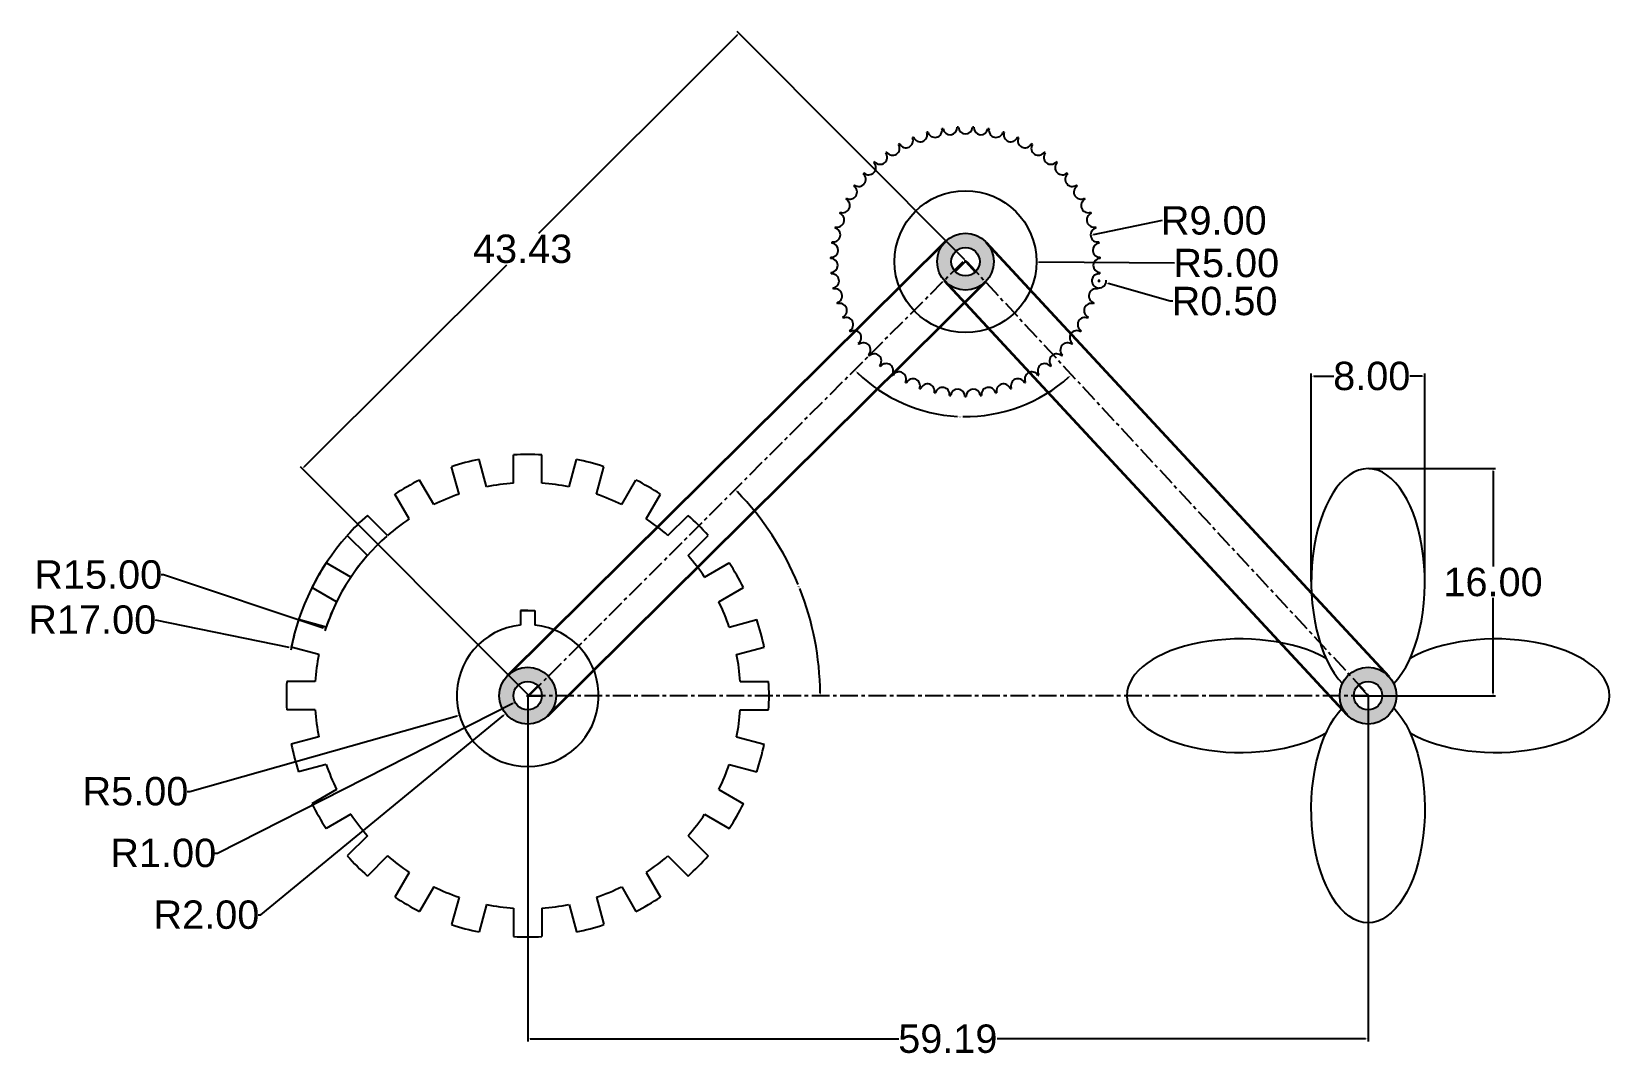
# Model space of a CAD drawing. Header units: inches. Extents: x -51 to 61, y 447 to 520.
import ezdxf

# ---------------------------------------------------------------- set-up
doc = ezdxf.new("R2010")
doc.units = ezdxf.units.IN
doc.header["$MEASUREMENT"] = 0
doc.linetypes.add('CENTER', pattern=[2, 1.25, -0.25, 0.25, -0.25])
doc.linetypes.add('PHANTOMX2', pattern=[5, 2.5, -0.5, 0.5, -0.5, 0.5, -0.5])
doc.layers.add('belt', color=170, linetype='Continuous', lineweight=35)
for name, color, linetype in [('bro line', 66, 'PHANTOMX2'), ('dimensions', 6, 'Continuous'), ('hatch', 3, 'Continuous')]:
    doc.layers.add(name, color=color, linetype=linetype)
doc.styles.get("Standard").update_dxf_attribs({"font": 'Arial.ttf', "height": 0.1})
doc.dimstyles.get("Standard").update_dxf_attribs({"dimtxt": 2, "dimasz": 0.18, "dimexe": 0.18, "dimexo": 0.0625, "dimgap": 0.09, "dimtad": 0, "dimtih": 1, "dimtoh": 1, "dimzin": 0, "dimdsep": 46, "dimtxsty": 'Standard', "dimcen": 0.09, "dimadec": 0, "dimazin": 0, "dimtfac": 1, "dimtofl": 0, "dimtmove": 0, "dimatfit": 3, "dimfxl": 1, "dimtolj": 1, "dimtzin": 0, "dimarcsym": 0})

# ---------------------------------------------------------------- blocks, each defined once
blk = doc.blocks.new('*D1')
at = {"layer": 'Defpoints', "color": 0, "transparency": 16777216}
for p in [(24.07, 505.37), (15.26, 503.53)]:
    blk.add_point(p, dxfattribs=at)
at = {"layer": 'dimensions', "color": 0, "lineweight": -2, "transparency": 16777216}
for p, q in [((29.11, 506.42), (24.25, 505.41)), ((15.17, 503.53), (15.35, 503.53)), ((15.26, 503.44), (15.26, 503.62))]:
    blk.add_line(p, q, dxfattribs=at)
at = {"layer": 'dimensions', "color": 0, "transparency": 16777216}
blk.add_solid([(24.24, 505.44), (24.25, 505.38), (24.07, 505.37)], dxfattribs=at)
at = {"layer": 'dimensions', "color": 0, "transparency": 16777216, "insert": (32.75, 506.42), "char_height": 2, "attachment_point": 5}
blk.add_mtext('\\A1;R9.00', dxfattribs=at)
blk = doc.blocks.new('*D2')
at = {"layer": 'Defpoints', "color": 0, "transparency": 16777216}
for p in [(15.26, 503.53), (20.26, 503.49)]:
    blk.add_point(p, dxfattribs=at)
at = {"layer": 'dimensions', "color": 0, "lineweight": -2, "transparency": 16777216}
for p, q in [((15.17, 503.53), (15.35, 503.53)), ((15.26, 503.44), (15.26, 503.62)), ((29.99, 503.42), (20.44, 503.49))]:
    blk.add_line(p, q, dxfattribs=at)
at = {"layer": 'dimensions', "color": 0, "transparency": 16777216}
blk.add_solid([(20.44, 503.52), (20.44, 503.46), (20.26, 503.49)], dxfattribs=at)
at = {"layer": 'dimensions', "color": 0, "transparency": 16777216, "insert": (33.63, 503.42), "char_height": 2, "attachment_point": 5}
blk.add_mtext('\\A1;R5.00', dxfattribs=at)
blk = doc.blocks.new('*D3')
at = {"layer": 'Defpoints', "color": 0, "transparency": 16777216}
for p in [(-29.8, 477.67), (-15.57, 472.94)]:
    blk.add_point(p, dxfattribs=at)
at = {"layer": 'dimensions', "color": 0, "lineweight": -2, "transparency": 16777216}
for p, q in [((-41.4, 481.47), (-41.22, 481.47)), ((-41.22, 481.47), (-29.98, 477.73)), ((-15.66, 472.94), (-15.48, 472.94)), ((-15.57, 472.85), (-15.57, 473.03))]:
    blk.add_line(p, q, dxfattribs=at)
blk.add_arc((-15.57, 472.94), 15, 131.4162, 162.297, dxfattribs=at)
at = {"layer": 'dimensions', "color": 0, "transparency": 16777216}
blk.add_solid([(-29.97, 477.76), (-29.98, 477.7), (-29.8, 477.67)], dxfattribs=at)
at = {"layer": 'dimensions', "color": 0, "transparency": 16777216, "insert": (-45.82, 481.47), "char_height": 2, "attachment_point": 5}
blk.add_mtext('\\A1;R15.00', dxfattribs=at)
blk = doc.blocks.new('*D4')
at = {"layer": 'Defpoints', "color": 0, "transparency": 16777216}
for p in [(-32.23, 476.34), (-15.57, 472.94)]:
    blk.add_point(p, dxfattribs=at)
at = {"layer": 'dimensions', "color": 0, "lineweight": -2, "transparency": 16777216}
for p, q in [((-41.82, 478.29), (-32.4, 476.37)), ((-15.66, 472.94), (-15.48, 472.94)), ((-15.57, 472.85), (-15.57, 473.03))]:
    blk.add_line(p, q, dxfattribs=at)
blk.add_arc((-15.57, 472.94), 17, 138.5829, 169.0831, dxfattribs=at)
at = {"layer": 'dimensions', "color": 0, "transparency": 16777216}
blk.add_solid([(-32.4, 476.4), (-32.41, 476.34), (-32.23, 476.34)], dxfattribs=at)
at = {"layer": 'dimensions', "color": 0, "transparency": 16777216, "insert": (-46.24, 478.29), "char_height": 2, "attachment_point": 5}
blk.add_mtext('\\A1;R17.00', dxfattribs=at)
blk = doc.blocks.new('*D5')
at = {"layer": 'Defpoints', "color": 0, "transparency": 16777216}
for p in [(-15.57, 472.94), (-20.38, 471.58)]:
    blk.add_point(p, dxfattribs=at)
at = {"layer": 'dimensions', "color": 0, "lineweight": -2, "transparency": 16777216}
for p, q in [((-15.66, 472.94), (-15.48, 472.94)), ((-15.57, 472.85), (-15.57, 473.03)), ((-39.38, 466.2), (-20.55, 471.53)), ((-39.56, 466.2), (-39.38, 466.2))]:
    blk.add_line(p, q, dxfattribs=at)
at = {"layer": 'dimensions', "color": 0, "transparency": 16777216}
blk.add_solid([(-20.56, 471.56), (-20.55, 471.5), (-20.38, 471.58)], dxfattribs=at)
at = {"layer": 'dimensions', "color": 0, "transparency": 16777216, "insert": (-43.2, 466.2), "char_height": 2, "attachment_point": 5}
blk.add_mtext('\\A1;R5.00', dxfattribs=at)
blk = doc.blocks.new('*D6')
at = {"layer": 'Defpoints', "color": 0, "transparency": 16777216}
for p in [(-16.46, 472.49), (-15.57, 472.94)]:
    blk.add_point(p, dxfattribs=at)
at = {"layer": 'dimensions', "color": 0, "lineweight": -2, "transparency": 16777216}
for p, q in [((-37.42, 461.85), (-16.62, 472.41)), ((-15.66, 472.94), (-15.48, 472.94)), ((-15.57, 472.85), (-15.57, 473.03)), ((-37.6, 461.85), (-37.42, 461.85))]:
    blk.add_line(p, q, dxfattribs=at)
at = {"layer": 'dimensions', "color": 0, "transparency": 16777216}
blk.add_solid([(-16.64, 472.43), (-16.61, 472.38), (-16.46, 472.49)], dxfattribs=at)
at = {"layer": 'dimensions', "color": 0, "transparency": 16777216, "insert": (-41.24, 461.85), "char_height": 2, "attachment_point": 5}
blk.add_mtext('\\A1;R1.00', dxfattribs=at)
blk = doc.blocks.new('*D7')
at = {"layer": 'Defpoints', "color": 0, "transparency": 16777216}
for p in [(-15.57, 472.94), (-17.12, 471.67)]:
    blk.add_point(p, dxfattribs=at)
at = {"layer": 'dimensions', "color": 0, "lineweight": -2, "transparency": 16777216}
for p, q in [((-15.66, 472.94), (-15.48, 472.94)), ((-15.57, 472.85), (-15.57, 473.03)), ((-34.38, 457.5), (-17.26, 471.56)), ((-34.56, 457.5), (-34.38, 457.5))]:
    blk.add_line(p, q, dxfattribs=at)
at = {"layer": 'dimensions', "color": 0, "transparency": 16777216}
blk.add_solid([(-17.27, 471.58), (-17.24, 471.54), (-17.12, 471.67)], dxfattribs=at)
at = {"layer": 'dimensions', "color": 0, "transparency": 16777216, "insert": (-38.2, 457.5), "char_height": 2, "attachment_point": 5}
blk.add_mtext('\\A1;R2.00', dxfattribs=at)
blk = doc.blocks.new('*D8')
at = {"layer": 'Defpoints', "color": 0, "transparency": 16777216}
for p in [(-15.57, 472.94), (43.62, 472.94), (43.62, 448.76)]:
    blk.add_point(p, dxfattribs=at)
at = {"layer": 'dimensions', "color": 0, "lineweight": -2, "transparency": 16777216}
for p, q in [((-15.57, 472.88), (-15.57, 448.58)), ((43.62, 472.88), (43.62, 448.58)), ((-15.39, 448.76), (10.56, 448.76)), ((43.44, 448.76), (17.49, 448.76))]:
    blk.add_line(p, q, dxfattribs=at)
at = {"layer": 'dimensions', "color": 0, "transparency": 16777216}
for points in [[(-15.39, 448.79), (-15.39, 448.73), (-15.57, 448.76)], [(43.44, 448.79), (43.44, 448.73), (43.62, 448.76)]]:
    blk.add_solid(points, dxfattribs=at)
at = {"layer": 'dimensions', "color": 0, "transparency": 16777216, "insert": (14.02, 448.76), "char_height": 2, "attachment_point": 5}
blk.add_mtext('\\A1;59.19', dxfattribs=at)
blk = doc.blocks.new('*D9')
at = {"layer": 'Defpoints', "color": 0, "transparency": 16777216}
for p in [(13.84, 502.12), (16.62, 502.06), (17.81, 492.91), (-14.15, 474.35), (42.26, 474.41)]:
    blk.add_point(p, dxfattribs=at)
at = {"layer": 'dimensions', "color": 0, "lineweight": -2, "transparency": 16777216}
for start, end in [(225.7133, 267.0563), (269.0319, 311.8901)]:
    blk.add_arc((15.26, 503.53), 10.92, start, end, dxfattribs=at)
at = {"layer": 'dimensions', "color": 0, "transparency": 16777216}
for points in [[(7.62, 495.69), (7.66, 495.73), (7.51, 495.84)], [(22.53, 495.42), (22.57, 495.38), (22.69, 495.52)]]:
    blk.add_solid(points, dxfattribs=at)
at = {"layer": 'dimensions', "color": 0, "transparency": 16777216, "insert": (14.89, 492.61), "char_height": 0.1, "attachment_point": 5}
blk.add_mtext('\\A1;88°', dxfattribs=at)
blk = doc.blocks.new('*D10')
at = {"layer": 'Defpoints', "color": 0, "transparency": 16777216}
for p in [(13.84, 502.12), (2.29, 483.19), (-14.15, 474.35), (-13.57, 472.94), (40.89, 472.94)]:
    blk.add_point(p, dxfattribs=at)
at = {"layer": 'dimensions', "color": 0, "lineweight": -2, "transparency": 16777216}
for start, end in [(22.3328, 44.2682), (0.5007, 21.4881)]:
    blk.add_arc((-15.57, 472.94), 20.6, start, end, dxfattribs=at)
at = {"layer": 'dimensions', "color": 0, "transparency": 16777216}
for points in [[(-0.84, 487.3), (-0.8, 487.34), (-0.95, 487.45)], [(5.06, 473.12), (5, 473.12), (5.03, 472.94)]]:
    blk.add_solid(points, dxfattribs=at)
at = {"layer": 'dimensions', "color": 0, "transparency": 16777216, "insert": (3.54, 480.63), "char_height": 0.1, "attachment_point": 5}
blk.add_mtext('\\A1;45°', dxfattribs=at)
blk = doc.blocks.new('*D11')
at = {"layer": 'Defpoints', "color": 0, "transparency": 16777216}
for p in [(-0.7, 519.61), (15.26, 503.62), (-15.48, 472.94)]:
    blk.add_point(p, dxfattribs=at)
at = {"layer": 'dimensions', "color": 0, "lineweight": -2, "transparency": 16777216}
for p, q in [((-0.83, 519.49), (-14.82, 505.52)), ((15.22, 503.66), (-0.83, 519.74)), ((-31.31, 489.06), (-17.04, 503.31)), ((-15.52, 472.99), (-31.57, 489.07))]:
    blk.add_line(p, q, dxfattribs=at)
at = {"layer": 'dimensions', "color": 0, "transparency": 16777216}
for points in [[(-0.85, 519.51), (-0.8, 519.46), (-0.7, 519.61)], [(-31.34, 489.09), (-31.29, 489.04), (-31.44, 488.94)]]:
    blk.add_solid(points, dxfattribs=at)
at = {"layer": 'dimensions', "color": 0, "transparency": 16777216, "insert": (-15.93, 504.42), "char_height": 2, "attachment_point": 5}
blk.add_mtext('\\A1;43.43', dxfattribs=at)
blk = doc.blocks.new('*D12')
at = {"layer": 'Defpoints', "color": 0, "transparency": 16777216}
for p in [(47.62, 495.46), (39.62, 480.94), (47.62, 480.94)]:
    blk.add_point(p, dxfattribs=at)
at = {"layer": 'dimensions', "color": 0, "lineweight": -2, "transparency": 16777216}
for p, q in [((39.62, 481), (39.62, 495.64)), ((39.8, 495.46), (41.21, 495.46)), ((47.44, 495.46), (46.55, 495.46)), ((47.62, 481), (47.62, 495.64))]:
    blk.add_line(p, q, dxfattribs=at)
at = {"layer": 'dimensions', "color": 0, "transparency": 16777216}
for points in [[(39.8, 495.49), (39.8, 495.43), (39.62, 495.46)], [(47.44, 495.49), (47.44, 495.43), (47.62, 495.46)]]:
    blk.add_solid(points, dxfattribs=at)
at = {"layer": 'dimensions', "color": 0, "transparency": 16777216, "insert": (43.88, 495.46), "char_height": 2, "attachment_point": 5}
blk.add_mtext('\\A1;8.00', dxfattribs=at)
blk = doc.blocks.new('*D13')
at = {"layer": 'Defpoints', "color": 0, "transparency": 16777216}
for p in [(43.62, 488.94), (52.42, 488.94), (43.62, 472.94)]:
    blk.add_point(p, dxfattribs=at)
at = {"layer": 'dimensions', "color": 0, "lineweight": -2, "transparency": 16777216}
for p, q in [((43.68, 488.94), (52.6, 488.94)), ((52.42, 488.76), (52.42, 482.05)), ((52.42, 473.12), (52.42, 479.83)), ((43.68, 472.94), (52.6, 472.94))]:
    blk.add_line(p, q, dxfattribs=at)
at = {"layer": 'dimensions', "color": 0, "transparency": 16777216}
for points in [[(52.39, 488.76), (52.45, 488.76), (52.42, 488.94)], [(52.39, 473.12), (52.45, 473.12), (52.42, 472.94)]]:
    blk.add_solid(points, dxfattribs=at)
at = {"layer": 'dimensions', "color": 0, "transparency": 16777216, "insert": (52.42, 480.94), "char_height": 2, "attachment_point": 5}
blk.add_mtext('\\A1;16.00', dxfattribs=at)
blk = doc.blocks.new('*D14')
at = {"layer": 'Defpoints', "color": 0, "transparency": 16777216}
for p in [(24.67, 502.18), (25.15, 502.04)]:
    blk.add_point(p, dxfattribs=at)
at = {"layer": 'dimensions', "color": 0, "lineweight": -2, "transparency": 16777216}
for p, q in [((24.58, 502.18), (24.76, 502.18)), ((24.67, 502.09), (24.67, 502.27)), ((29.69, 500.74), (25.32, 501.99)), ((29.87, 500.74), (29.69, 500.74))]:
    blk.add_line(p, q, dxfattribs=at)
blk.add_arc((24.67, 502.18), 0.5, 267.4722, 4.6642, dxfattribs=at)
at = {"layer": 'dimensions', "color": 0, "transparency": 16777216}
blk.add_solid([(25.33, 502.02), (25.31, 501.96), (25.15, 502.04)], dxfattribs=at)
at = {"layer": 'dimensions', "color": 0, "transparency": 16777216, "insert": (33.51, 500.74), "char_height": 2, "attachment_point": 5}
blk.add_mtext('\\A1;R0.50', dxfattribs=at)

msp = doc.modelspace()

# ---------------------------------------------------------------- hatches: boundary and pattern name
at = {"layer": 'dimensions'}
h = msp.add_hatch(color=3, dxfattribs=at)
h.dxf.hatch_style = 1
h.paths.add_polyline_path([(45.619, 472.942, 1), (41.619, 472.942, 1)])
h.paths.add_polyline_path([(42.619, 472.942, -1), (44.619, 472.942, -1)], flags=16)
at = {"layer": 'hatch'}
h = msp.add_hatch(color=256, dxfattribs=at)
h.dxf.hatch_style = 1
h.paths.add_polyline_path([(13.263, 503.527, 1), (17.263, 503.527, 1)])
h.paths.add_polyline_path([(16.263, 503.527, -1), (14.263, 503.527, -1)], flags=16)
h.paths.add_polyline_path([(-14.151, 474.35, 0.6696381), (-17.571, 472.942, 1), (-13.571, 472.942), (-14.571, 472.942, -1), (-16.571, 472.942, -0.6696381), (-14.861, 473.646)])
h.paths.add_polyline_path([(-14.151, 474.35), (-14.861, 473.646, -0.1978644), (-14.571, 472.942), (-13.571, 472.942, 0.1978644)], flags=17)
h = msp.add_hatch(color=4, dxfattribs=at)
h.dxf.hatch_style = 1
h.paths.add_polyline_path([(41.619, 472.942, 1), (45.619, 472.942, 1)])
h.paths.add_polyline_path([(44.619, 472.942, -1), (42.619, 472.942, -1)], flags=16)

# ---------------------------------------------------------------- linework, layer by layer
for p, q in [((14.553, 502.823), (15.263, 503.527)), ((15.263, 503.527), (15.942, 502.794)), ((-20.41, 487.14), (-20.929, 489.075)), ((-18.478, 487.657), (-18.997, 489.593)), ((-16.571, 487.908), (-16.571, 489.912)), ((-14.571, 487.908), (-14.571, 489.912)), ((-12.663, 487.657), (-12.144, 489.593)), ((-10.731, 487.14), (-10.212, 489.075)), ((-22.188, 486.403), (-23.19, 488.139)), ((-8.953, 486.403), (-7.951, 488.139)), ((-23.92, 485.403), (-24.922, 487.139)), ((-7.221, 485.403), (-6.219, 487.139)), ((-25.447, 484.232), (-26.864, 485.649)), ((-5.695, 484.232), (-4.278, 485.649)), ((-26.861, 482.818), (-28.278, 484.235)), ((-4.281, 482.818), (-2.864, 484.235)), ((-28.032, 481.291), (-29.768, 482.293)), ((-3.109, 481.291), (-1.374, 482.293)), ((-29.032, 479.559), (-30.768, 480.561)), ((-2.109, 479.559), (-0.374, 480.561)), ((-29.768, 477.781), (-31.704, 478.3)), ((-16.071, 478.942), (-16.071, 477.917)), ((-15.571, 478.942), (-16.071, 478.942)), ((-16.071, 478.942), (-15.071, 478.942)), ((-15.071, 478.942), (-15.071, 477.917)), ((-1.373, 477.781), (0.563, 478.3)), ((-30.286, 475.849), (-32.222, 476.368)), ((-0.855, 475.849), (1.08, 476.368)), ((-30.537, 473.942), (-32.541, 473.942)), ((-0.604, 473.942), (1.4, 473.942)), ((-30.537, 471.942), (-32.541, 471.942)), ((-0.604, 471.942), (1.4, 471.942)), ((-30.286, 470.034), (-32.222, 469.515)), ((-0.855, 470.034), (1.08, 469.515)), ((-29.768, 468.102), (-31.704, 467.584)), ((-1.373, 468.102), (0.563, 467.584)), ((-29.032, 466.324), (-30.768, 465.323)), ((-2.109, 466.324), (-0.374, 465.323)), ((-28.032, 464.592), (-29.768, 463.59)), ((-3.109, 464.592), (-1.374, 463.59)), ((-26.861, 463.066), (-28.278, 461.649)), ((-4.281, 463.066), (-2.864, 461.649)), ((-25.447, 461.652), (-26.864, 460.235)), ((-5.695, 461.652), (-4.278, 460.235)), ((-23.92, 460.48), (-24.922, 458.745)), ((-7.221, 460.48), (-6.219, 458.745)), ((-22.188, 459.48), (-23.19, 457.745)), ((-8.953, 459.48), (-7.951, 457.745)), ((-20.41, 458.744), (-20.929, 456.808)), ((-18.478, 458.226), (-18.997, 456.291)), ((-16.571, 457.975), (-16.571, 455.971)), ((-14.571, 457.975), (-14.571, 455.971)), ((-12.663, 458.226), (-12.144, 456.291)), ((-10.731, 458.744), (-10.212, 456.808))]:
    msp.add_line(p, q)
at = {"linetype": 'PHANTOMX2'}
for p, q in [((-15.571, 472.942), (-14.861, 473.646)), ((42.939, 473.675), (43.619, 472.942)), ((-15.571, 472.942), (-14.571, 472.942)), ((42.619, 472.942), (43.619, 472.942))]:
    msp.add_line(p, q, dxfattribs=at)
for centre, radius in [((15.263, 503.527), 5), ((15.263, 503.527), 2), ((15.263, 503.527), 1), ((-15.571, 472.942), 2), ((43.619, 472.942), 2), ((-15.571, 472.942), 1), ((43.619, 472.942), 1)]:
    msp.add_circle(centre, radius)
for centre, radius, start, end in [((12.07, 512.475), 0.5, 201.14432, 18.12841), ((15.263, 503.527), 9.5, 106.10682, 106.62045), ((13.111, 512.78), 0.5, 194.59887, 11.58295), ((15.263, 503.527), 9.5, 99.56137, 100.07499), ((14.18, 512.965), 0.5, 188.05341, 5.0375), ((15.263, 503.527), 9.5, 93.01592, 93.52954), ((15.263, 513.027), 0.5, 181.50796, 358.49204), ((15.263, 503.527), 9.5, 86.47046, 86.98408), ((16.346, 512.965), 0.5, 174.9625, 351.94659), ((15.263, 503.527), 9.5, 79.92501, 80.43863), ((17.414, 512.78), 0.5, 168.41705, 345.40113), ((15.263, 503.527), 9.5, 73.37955, 73.89318), ((18.455, 512.475), 0.5, 161.87159, 338.85568), ((15.263, 503.527), 9.5, 125.74319, 126.25681), ((10.127, 511.519), 0.5, 214.23523, 31.21931), ((15.263, 503.527), 9.5, 119.19773, 119.71136), ((11.071, 512.053), 0.5, 207.68978, 24.67386), ((15.263, 503.527), 9.5, 112.65228, 113.1659), ((15.263, 503.527), 9.5, 66.8341, 67.34772), ((19.454, 512.053), 0.5, 155.32614, 332.31022), ((15.263, 503.527), 9.5, 60.28864, 60.80227), ((20.399, 511.519), 0.5, 148.78069, 325.76477), ((15.263, 503.527), 9.5, 53.74319, 54.25681), ((8.45, 510.148), 0.5, 227.32614, 44.31022), ((15.263, 503.527), 9.5, 132.28864, 132.80227), ((9.249, 510.882), 0.5, 220.78069, 37.76477), ((21.276, 510.882), 0.5, 142.23523, 319.21931), ((22.075, 510.148), 0.5, 135.68978, 312.67386), ((15.263, 503.527), 9.5, 47.19773, 47.71136), ((7.74, 509.328), 0.5, 233.87159, 50.85568), ((15.263, 503.527), 9.5, 138.8341, 139.34772), ((22.786, 509.328), 0.5, 129.14432, 306.12841), ((15.263, 503.527), 9.5, 40.65228, 41.1659), ((6.621, 507.474), 0.5, 246.9625, 63.94659), ((15.263, 503.527), 9.5, 151.92501, 152.43863), ((7.127, 508.433), 0.5, 240.41705, 57.40113), ((15.263, 503.527), 9.5, 145.37955, 145.89318), ((23.398, 508.433), 0.5, 122.59887, 299.58295), ((15.263, 503.527), 9.5, 34.10682, 34.62045), ((23.904, 507.474), 0.5, 116.05341, 293.0375), ((15.263, 503.527), 9.5, 27.56137, 28.07499), ((6.228, 506.463), 0.5, 253.50796, 70.49204), ((15.263, 503.527), 9.5, 158.47046, 158.98408), ((24.298, 506.463), 0.5, 109.50796, 286.49204), ((15.263, 503.527), 9.5, 21.01592, 21.52954), ((5.952, 505.414), 0.5, 260.05341, 77.0375), ((15.263, 503.527), 9.5, 165.01592, 165.52954), ((24.573, 505.414), 0.5, 102.9625, 279.94659), ((15.263, 503.527), 9.5, 14.47046, 14.98408), ((5.797, 504.34), 0.5, 266.59887, 83.58295), ((15.263, 503.527), 9.5, 171.56137, 172.07499), ((24.728, 504.34), 0.5, 96.41705, 273.40113), ((15.263, 503.527), 9.5, 7.92501, 8.43863), ((15.263, 503.527), 9.5, 178.10682, 178.62045), ((5.766, 503.256), 0.5, 273.14432, 90.12841), ((24.759, 503.256), 0.5, 89.87159, 266.85568), ((15.263, 503.527), 9.5, 1.37955, 1.89318), ((15.263, 503.527), 9.5, 184.65228, 185.1659), ((5.859, 502.175), 0.5, 279.68978, 96.67386), ((24.666, 502.175), 0.5, 83.32614, 260.31022), ((15.263, 503.527), 9.5, 354.8341, 355.34772), ((15.263, 503.527), 9.5, 191.19773, 191.71136), ((6.075, 501.112), 0.5, 286.23523, 103.21931), ((24.45, 501.112), 0.5, 76.78069, 253.76477), ((15.263, 503.527), 9.5, 348.28864, 348.80227), ((15.263, 503.527), 9.5, 197.74319, 198.25681), ((6.41, 500.081), 0.5, 292.78069, 109.76477), ((24.115, 500.081), 0.5, 70.23523, 247.21931), ((15.263, 503.527), 9.5, 341.74319, 342.25681), ((15.263, 503.527), 9.5, 204.28864, 204.80227), ((6.86, 499.094), 0.5, 299.32614, 116.31022), ((23.665, 499.094), 0.5, 63.68978, 240.67386), ((15.263, 503.527), 9.5, 335.19773, 335.71136), ((15.263, 503.527), 9.5, 210.8341, 211.34772), ((7.421, 498.165), 0.5, 305.87159, 122.85568), ((23.105, 498.165), 0.5, 57.14432, 234.12841), ((15.263, 503.527), 9.5, 328.65228, 329.1659), ((15.263, 503.527), 9.5, 217.37955, 217.89318), ((8.083, 497.306), 0.5, 312.41705, 129.40113), ((15.263, 503.527), 9.5, 223.92501, 224.43863), ((8.839, 496.528), 0.5, 318.9625, 135.94659), ((21.686, 496.528), 0.5, 44.05341, 221.0375), ((22.442, 497.306), 0.5, 50.59887, 227.58295), ((15.263, 503.527), 9.5, 315.56137, 316.07499), ((15.263, 503.527), 9.5, 322.10682, 322.62045), ((15.263, 503.527), 9.5, 230.47046, 230.98408), ((9.679, 495.842), 0.5, 325.50796, 142.49204), ((10.591, 495.255), 0.5, 332.05341, 149.0375), ((19.934, 495.255), 0.5, 30.9625, 207.94659), ((20.847, 495.842), 0.5, 37.50796, 214.49204), ((15.263, 503.527), 9.5, 309.01592, 309.52954), ((15.263, 503.527), 9.5, 237.01592, 237.52954), ((15.263, 503.527), 9.5, 243.56137, 244.07499), ((11.565, 494.777), 0.5, 338.59887, 155.58295), ((15.263, 503.527), 9.5, 250.10682, 250.62045), ((12.586, 494.412), 0.5, 345.14432, 162.12841), ((13.643, 494.166), 0.5, 351.68978, 168.67386), ((16.883, 494.166), 0.5, 11.32614, 188.31022), ((17.939, 494.412), 0.5, 17.87159, 194.85568), ((15.263, 503.527), 9.5, 289.37955, 289.89318), ((18.961, 494.777), 0.5, 24.41705, 201.40113), ((15.263, 503.527), 9.5, 295.92501, 296.43863), ((15.263, 503.527), 9.5, 302.47046, 302.98408), ((15.263, 503.527), 9.5, 256.65228, 257.1659), ((15.263, 503.527), 9.5, 263.19773, 263.71136), ((14.72, 494.043), 0.5, 358.23523, 175.21931), ((15.263, 503.527), 9.5, 269.74319, 270.25681), ((15.805, 494.043), 0.5, 4.78069, 181.76477), ((15.263, 503.527), 9.5, 276.28864, 276.80227), ((15.263, 503.527), 9.5, 282.8341, 283.34772), ((-15.571, 472.942), 17, 101.62771, 108.37229), ((-15.571, 472.942), 17, 86.62771, 93.37229), ((-15.571, 472.942), 17, 71.62771, 78.37229), ((-15.571, 472.942), 17, 116.62771, 123.37229), ((-15.571, 472.942), 15, 93.82255, 101.17745), ((-15.571, 472.942), 15, 78.82255, 86.17745), ((-15.571, 472.942), 17, 56.62771, 63.37229), ((-15.571, 472.942), 15, 108.82255, 116.17745), ((-15.571, 472.942), 15, 63.82255, 71.17745), ((-15.571, 472.942), 17, 131.62771, 138.37229), ((-15.571, 472.942), 15, 123.82255, 131.17745), ((-15.571, 472.942), 15, 48.82255, 56.17745), ((-15.571, 472.942), 17, 41.62771, 48.37229), ((-15.571, 472.942), 15, 138.82255, 146.17745), ((-15.571, 472.942), 15, 33.82255, 41.17745), ((-15.571, 472.942), 17, 146.62771, 153.37229), ((-15.571, 472.942), 17, 26.62771, 33.37229), ((-15.571, 472.942), 15, 153.82255, 161.17745), ((-15.571, 472.942), 15, 18.82255, 26.17745), ((-15.571, 472.942), 17, 161.62771, 168.37229), ((-15.571, 472.942), 5, 95.73917, 84.26083), ((-15.571, 472.942), 17, 11.62771, 18.37229), ((-15.571, 472.942), 15, 168.82255, 176.17745), ((-15.571, 472.942), 15, 3.82255, 11.17745), ((-15.571, 472.942), 17, 176.62771, 183.37229), ((-15.571, 472.942), 17, 356.62771, 3.37229), ((-15.571, 472.942), 15, 183.82255, 191.17745), ((-15.571, 472.942), 15, 348.82255, 356.17745), ((-15.571, 472.942), 17, 191.62771, 198.37229), ((-15.571, 472.942), 17, 341.62771, 348.37229), ((-15.571, 472.942), 15, 198.82255, 206.17745), ((-15.571, 472.942), 15, 333.82255, 341.17745), ((-15.571, 472.942), 17, 206.62771, 213.37229), ((-15.571, 472.942), 15, 213.82255, 221.17745), ((-15.571, 472.942), 15, 318.82255, 326.17745), ((-15.571, 472.942), 17, 326.62771, 333.37229), ((-15.571, 472.942), 17, 221.62771, 228.37229), ((-15.571, 472.942), 15, 228.82255, 236.17745), ((-15.571, 472.942), 15, 303.82255, 311.17745), ((-15.571, 472.942), 17, 311.62771, 318.37229), ((-15.571, 472.942), 15, 243.82255, 251.17745), ((-15.571, 472.942), 15, 288.82255, 296.17745), ((-15.571, 472.942), 17, 236.62771, 243.37229), ((-15.571, 472.942), 15, 258.82255, 266.17745), ((-15.571, 472.942), 15, 273.82255, 281.17745), ((-15.571, 472.942), 17, 296.62771, 303.37229), ((-15.571, 472.942), 17, 251.62771, 258.37229), ((-15.571, 472.942), 17, 281.62771, 288.37229), ((-15.571, 472.942), 17, 266.62771, 273.37229)]:
    msp.add_arc(centre, radius, start, end)
for centre, major_axis, start_param, end_param in [((43.619, 480.942), (0, 8), 3.6098087, 8.9565619), ((34.619, 472.942), (-8, 0), 3.8571746, 8.709196), ((52.619, 472.942), (-8, 0), 6.9987673, 11.8507886)]:
    msp.add_ellipse(centre, major_axis=major_axis, ratio=0.5, start_param=start_param, end_param=end_param)
at = {"extrusion": (0, 0, -1)}
msp.add_ellipse((43.619, 464.942), major_axis=(0, -8), ratio=0.5, start_param=3.6098087, end_param=8.9565619, dxfattribs=at)
at = {"layer": 'belt'}
for p, q in [((-16.979, 474.362), (13.854, 504.947)), ((16.729, 504.887), (45.086, 474.302)), ((-14.162, 471.522), (16.671, 502.107)), ((42.153, 471.582), (13.796, 502.168))]:
    msp.add_line(p, q, dxfattribs=at)
at = {"layer": 'bro line', "linetype": 'CENTER'}
for p, q in [((-15.481, 472.942), (15.218, 503.662)), ((15.353, 503.527), (43.682, 472.942)), ((43.682, 472.942), (-15.481, 472.942))]:
    msp.add_line(p, q, dxfattribs=at)

# ---------------------------------------------------------------- dimensions: what is measured, and where the dimension line sits
at = {"layer": 'dimensions'}
dim = msp.add_linear_dim(base=(-0.698, 519.613), p1=(-15.481, 472.942), p2=(15.263, 503.617), angle=44.93684, dimstyle='Standard', dxfattribs=at)
dim.commit()
dim.dimension.update_dxf_attribs({"geometry": '*D11', "text_midpoint": (-15.929, 504.416), "dimtype": 161})
for center, mpoint, picture, middle in [((15.263, 503.527), (24.072, 505.37), '*D1', (29.106, 506.423)), ((15.263, 503.527), (20.262, 503.492), '*D2', (29.989, 503.424)), ((24.666, 502.175), (25.147, 502.038), '*D14', (33.51, 500.739)), ((-15.571, 472.942), (-32.228, 476.338), '*D4', (-41.824, 478.294)), ((-15.571, 472.942), (-29.805, 477.674), '*D3', (-45.821, 481.47)), ((-15.571, 472.942), (-20.381, 471.579), '*D5', (-43.2, 466.198)), ((-15.571, 472.942), (-16.462, 472.489), '*D6', (-41.242, 461.849)), ((-15.571, 472.942), (-17.116, 471.673), '*D7', (-38.195, 457.5))]:
    dim = msp.add_radius_dim(center=center, mpoint=mpoint, dimstyle='Standard', dxfattribs=at)
    dim.commit()
    dim.dimension.update_dxf_attribs({"geometry": picture, "text_midpoint": middle, "dimtype": 164})
for base, line1, line2, picture, middle in [((17.808, 492.907), ((16.622, 502.061), (42.26, 474.408)), ((-14.151, 474.35), (13.843, 502.119)), '*D9', (14.89, 492.613)), ((2.294, 483.192), ((-14.151, 474.35), (13.843, 502.119)), ((-13.571, 472.942), (40.892, 472.942)), '*D10', (3.539, 480.627))]:
    dim = msp.add_angular_dim_2l(base=base, line1=line1, line2=line2, dimstyle='Standard', dxfattribs=at)
    dim.commit()
    dim.dimension.update_dxf_attribs({"geometry": picture, "text_midpoint": middle, "dimtype": 162})
for base, p1, p2, picture, middle in [((47.619, 495.457), (39.619, 480.942), (47.619, 480.942), '*D12', (43.88, 495.457)), ((43.619, 448.763), (-15.571, 472.942), (43.619, 472.942), '*D8', (14.024, 448.763))]:
    dim = msp.add_linear_dim(base=base, p1=p1, p2=p2, dimstyle='Standard', dxfattribs=at)
    dim.commit()
    dim.dimension.update_dxf_attribs({"geometry": picture, "text_midpoint": middle, "dimtype": 160})
dim = msp.add_linear_dim(base=(52.424, 488.942), p1=(43.619, 472.942), p2=(43.619, 488.942), angle=90, dimstyle='Standard', dxfattribs=at)
dim.commit()
dim.dimension.update_dxf_attribs({"geometry": '*D13', "text_midpoint": (52.424, 480.942)})

doc.saveas('drawing.dxf')
